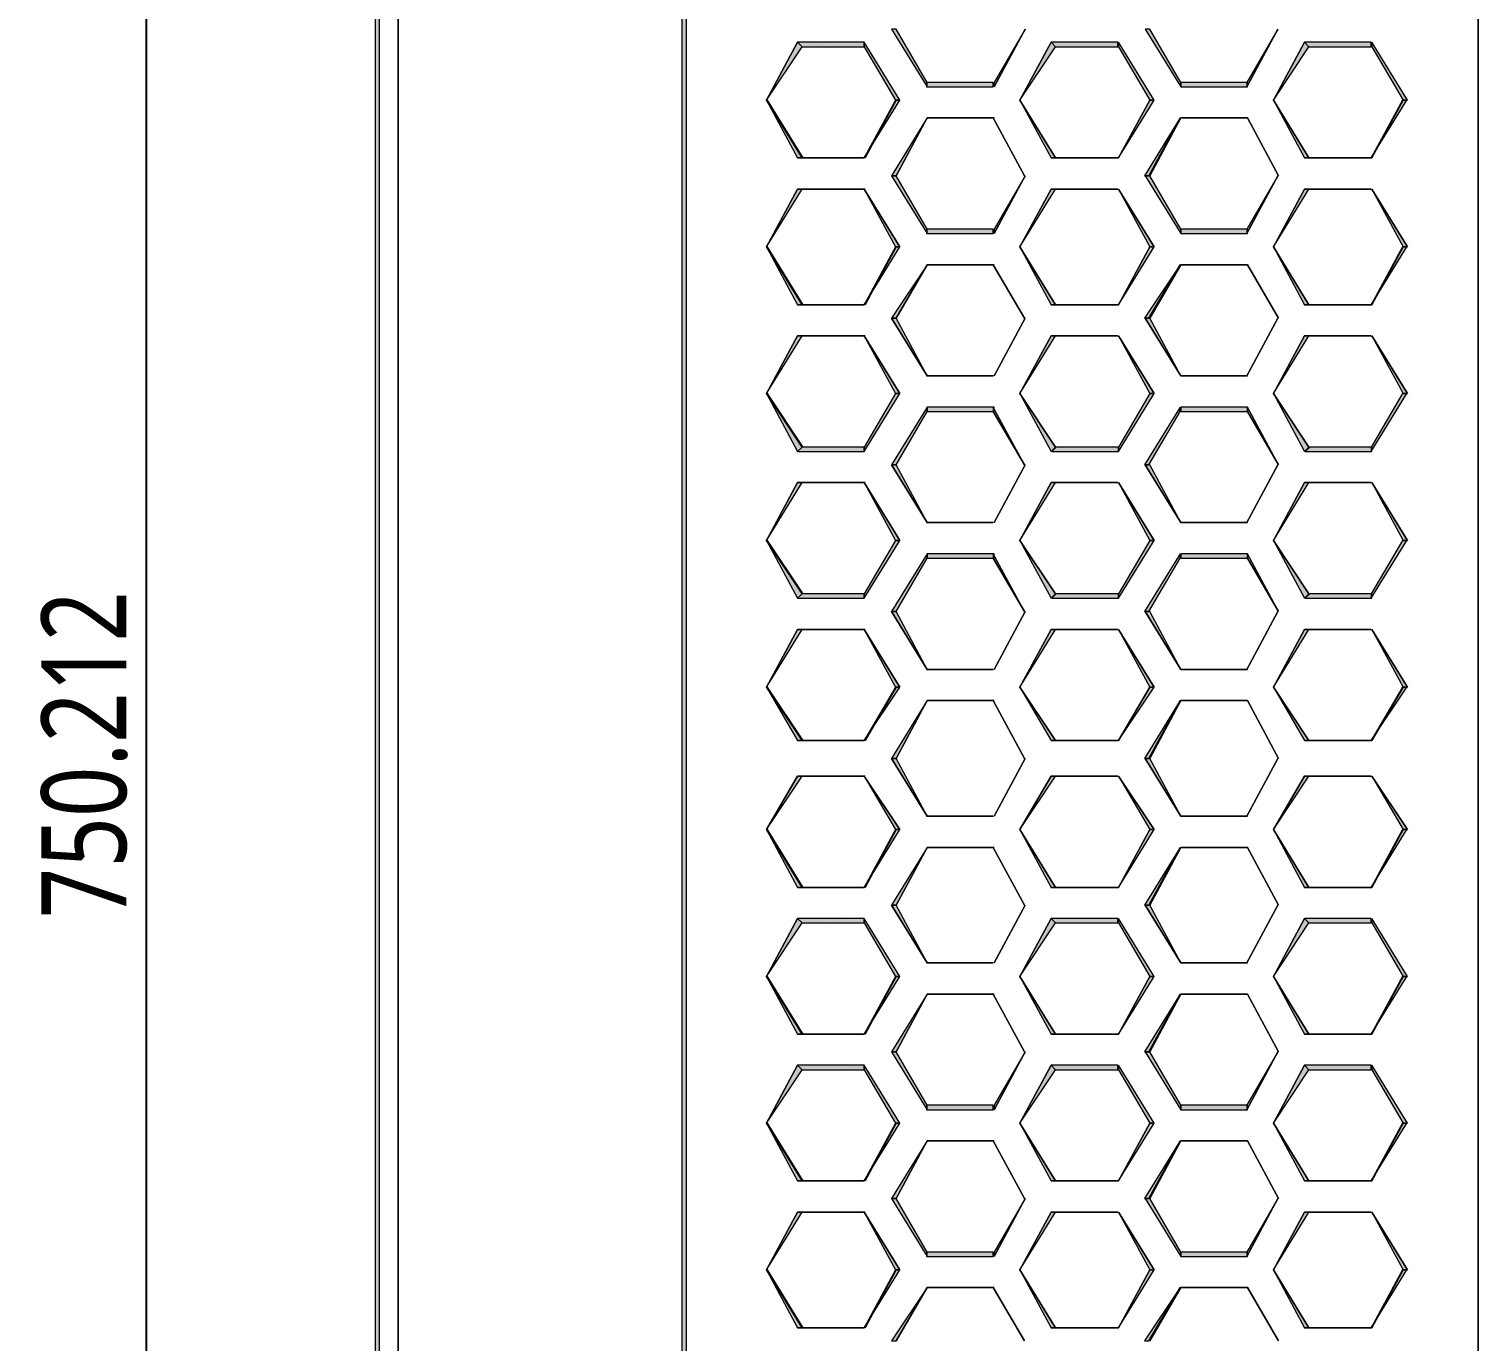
# Model space of a CAD drawing. Header units: millimetres. Extents: x -11 to 1219, y 0 to 1751.
# Drawn here: x 667.7 to 804.3, y 1175 to 1298.7 of the extents above; entities that cross this region are included whole.
import ezdxf

# ---------------------------------------------------------------- set-up
doc = ezdxf.new("R2010")
doc.units = ezdxf.units.MM
doc.header["$LTSCALE"] = 10
doc.layers.get('Defpoints').update_dxf_attribs({"linetype": 'CONTINUOUS'})
for name, color, linetype in [('1', 7, 'CONTINUOUS'), ('PDF2_Geometry', 7, 'CONTINUOUS'), ('PDF2_Solid Fills', 7, 'CONTINUOUS'), ('PSYMS', 7, 'CONTINUOUS')]:
    doc.layers.add(name, color=color, linetype=linetype)
doc.styles.get("Standard").update_dxf_attribs({"font": '', "width": 0.8})
doc.styles.get('Standard').set_extended_font_data('Meiryo UI')
doc.dimstyles.get("Standard").update_dxf_attribs({"dimtxt": 8, "dimasz": 2, "dimexe": 1.5, "dimexo": 1.5, "dimgap": 1.8, "dimtad": 1, "dimdec": 3, "dimdsep": 46, "dimtxsty": 'Standard', "dimcen": 0, "dimclrd": 4, "dimclre": 4, "dimclrt": 4, "dimadec": 0, "dimazin": 0, "dimtfac": 1, "dimtdec": 3, "dimtmove": 0, "dimatfit": 3, "dimfxl": 1, "dimtolj": 1, "dimtzin": 1, "dimarcsym": 0})

# ---------------------------------------------------------------- blocks, each defined once
blk = doc.blocks.new('Sinee')
at = {"layer": 'PDF2_Geometry', "lineweight": 5}
for points in [[(0, 0), (-0.42, 0), (-0.42, -696.11), (0, -696.11)], [(1.75, -22.23), (1.75, -673.88)], [(1.75, -22.23), (1.75, -673.88)], [(28.93, -23.9), (28.52, -23.9), (28.52, -672.21), (28.93, -672.21)], [(103.58, -672.21), (103.58, -23.91)], [(103.58, -672.21), (103.58, -23.91)], [(51.65, -303.61), (51.65, -303.19), (48.71, -298.16), (48.29, -298.16)], [(60.88, -298.16), (57.94, -303.61)], [(60.88, -298.16), (57.94, -303.19), (57.94, -303.61)], [(75.55, -303.61), (75.55, -303.19), (72.62, -298.16), (72.2, -298.16)], [(84.71, -298.16), (81.77, -303.61)], [(84.71, -298.16), (81.77, -303.19), (81.77, -303.61)], [(36.48, -304.87), (39.42, -299.41)], [(36.48, -304.87), (39.84, -299.83), (39.42, -299.41)], [(39.42, -299.41), (39.84, -299.83), (45.71, -299.83), (45.71, -299.41)], [(45.71, -299.41), (45.71, -299.83), (48.64, -304.87), (49.06, -304.87)], [(60.39, -304.87), (63.32, -299.41)], [(60.39, -304.87), (63.74, -299.83), (63.32, -299.41)], [(63.32, -299.41), (63.74, -299.83), (69.61, -299.83), (69.61, -299.41)], [(69.68, -299.41), (69.68, -299.83), (72.62, -304.87), (73.04, -304.87)], [(84.29, -304.87), (87.22, -299.41)], [(84.29, -304.87), (87.64, -299.83), (87.22, -299.41)], [(87.22, -299.41), (87.64, -299.83), (93.51, -299.83), (93.51, -299.41)], [(93.58, -299.41), (93.58, -299.83), (96.52, -304.87), (96.94, -304.87)], [(51.58, -303.61), (57.87, -303.61), (57.87, -303.19), (51.58, -303.19)], [(75.55, -303.61), (81.84, -303.61), (81.84, -303.19), (75.55, -303.19)], [(39.42, -310.32), (39.84, -310.32), (36.48, -304.87)], [(39.91, -310.32), (36.55, -304.87)], [(49.06, -304.87), (48.64, -304.87), (45.71, -310.32)], [(48.71, -304.87), (45.78, -310.32)], [(63.74, -310.32), (60.39, -304.87)], [(63.32, -310.32), (63.74, -310.32), (60.39, -304.87)], [(72.62, -304.87), (69.68, -310.32)], [(73.04, -304.87), (72.62, -304.87), (69.68, -310.32)], [(87.64, -310.32), (84.29, -304.87)], [(87.22, -310.32), (87.64, -310.32), (84.29, -304.87)], [(96.87, -304.87), (96.45, -304.87), (93.51, -310.32)], [(96.52, -304.87), (93.58, -310.32)], [(48.29, -311.99), (48.71, -311.99), (51.65, -306.54)], [(48.71, -311.99), (51.65, -306.54)], [(51.65, -306.54), (57.94, -306.54)], [(51.65, -306.54), (57.94, -306.54)], [(57.87, -306.54), (60.81, -311.99)], [(57.87, -306.54), (60.81, -311.99)], [(72.13, -311.99), (72.55, -311.99), (75.48, -306.54)], [(72.62, -311.99), (75.55, -306.54)], [(75.55, -306.54), (81.84, -306.54)], [(75.55, -306.54), (81.84, -306.54)], [(81.84, -306.54), (84.78, -311.99)], [(81.84, -306.54), (84.78, -311.99)], [(45.71, -310.32), (39.42, -310.32)], [(45.71, -310.32), (39.42, -310.32), (39.84, -310.32)], [(69.68, -310.32), (63.39, -310.32)], [(69.68, -310.32), (63.39, -310.32), (63.81, -310.32)], [(93.58, -310.32), (87.29, -310.32)], [(93.58, -310.32), (87.29, -310.32), (87.71, -310.32)], [(51.65, -317.45), (51.65, -317.03), (48.71, -311.99), (48.29, -311.99)], [(60.88, -311.99), (57.94, -317.45)], [(60.88, -311.99), (57.94, -317.03), (57.94, -317.45)], [(75.55, -317.45), (75.55, -317.03), (72.62, -311.99), (72.2, -311.99)], [(84.71, -311.99), (81.77, -317.45)], [(84.71, -311.99), (81.77, -317.03), (81.77, -317.45)], [(36.48, -318.7), (39.42, -313.25)], [(36.48, -318.7), (39.84, -313.25), (39.42, -313.25)], [(39.42, -313.25), (45.71, -313.25)], [(39.91, -313.25), (45.78, -313.25)], [(45.71, -313.25), (49.06, -318.7)], [(45.71, -313.25), (48.64, -318.7), (49.06, -318.7)], [(60.39, -318.7), (63.32, -313.25)], [(60.39, -318.7), (63.74, -313.25), (63.32, -313.25)], [(63.32, -313.25), (69.61, -313.25)], [(63.74, -313.25), (69.61, -313.25)], [(69.68, -313.25), (73.04, -318.7)], [(69.68, -313.25), (72.62, -318.7), (73.04, -318.7)], [(84.29, -318.7), (87.22, -313.25)], [(84.29, -318.7), (87.64, -313.25), (87.22, -313.25)], [(87.22, -313.25), (93.51, -313.25)], [(87.64, -313.25), (93.51, -313.25)], [(93.58, -313.25), (96.94, -318.7)], [(93.58, -313.25), (96.52, -318.7), (96.94, -318.7)], [(51.58, -317.45), (57.87, -317.45), (57.87, -317.03), (51.58, -317.03)], [(75.55, -317.45), (81.84, -317.45), (81.84, -317.03), (75.55, -317.03)], [(39.42, -324.16), (39.84, -324.16), (36.48, -318.7)], [(39.91, -324.16), (36.55, -318.7)], [(49.06, -318.7), (48.64, -318.7), (45.71, -324.16)], [(48.71, -318.7), (45.78, -324.16)], [(63.74, -324.16), (60.39, -318.7)], [(63.32, -324.16), (63.74, -324.16), (60.39, -318.7)], [(72.62, -318.7), (69.68, -324.16)], [(73.04, -318.7), (72.62, -318.7), (69.68, -324.16)], [(87.64, -324.16), (84.29, -318.7)], [(87.22, -324.16), (87.64, -324.16), (84.29, -318.7)], [(96.87, -318.7), (96.45, -318.7), (93.51, -324.16)], [(96.52, -318.7), (93.58, -324.16)], [(48.29, -325.41), (48.71, -325.41), (51.65, -320.38)], [(48.71, -325.41), (51.65, -320.38)], [(51.65, -320.38), (57.94, -320.38)], [(51.65, -320.38), (57.94, -320.38)], [(57.87, -320.38), (60.81, -325.41)], [(57.87, -320.38), (60.81, -325.41)], [(72.13, -325.41), (72.55, -325.41), (75.48, -320.38)], [(72.62, -325.41), (75.55, -320.38)], [(75.55, -320.38), (81.84, -320.38)], [(75.55, -320.38), (81.84, -320.38)], [(81.84, -320.38), (84.78, -325.41)], [(81.84, -320.38), (84.78, -325.41)], [(45.71, -324.16), (39.42, -324.16)], [(45.71, -324.16), (39.42, -324.16), (39.84, -324.16)], [(69.68, -324.16), (63.39, -324.16)], [(69.68, -324.16), (63.39, -324.16), (63.81, -324.16)], [(93.58, -324.16), (87.29, -324.16)], [(93.58, -324.16), (87.29, -324.16), (87.71, -324.16)], [(51.65, -330.86), (48.29, -325.41)], [(51.65, -330.86), (48.71, -325.41), (48.29, -325.41)], [(60.88, -325.41), (57.94, -330.86)], [(60.88, -325.41), (57.94, -330.86)], [(75.55, -330.86), (72.2, -325.41)], [(75.55, -330.86), (72.62, -325.41), (72.2, -325.41)], [(84.71, -325.41), (81.77, -330.86)], [(84.71, -325.41), (81.77, -330.86)], [(36.48, -332.54), (39.42, -327.09)], [(36.48, -332.54), (39.84, -327.09), (39.42, -327.09)], [(39.42, -327.09), (45.71, -327.09)], [(39.91, -327.09), (45.78, -327.09)], [(45.71, -327.09), (49.06, -332.54)], [(45.71, -327.09), (48.64, -332.54), (49.06, -332.54)], [(60.39, -332.54), (63.32, -327.09)], [(60.39, -332.54), (63.74, -327.09), (63.32, -327.09)], [(63.32, -327.09), (69.61, -327.09)], [(63.74, -327.09), (69.61, -327.09)], [(69.68, -327.09), (73.04, -332.54)], [(69.68, -327.09), (72.62, -332.54), (73.04, -332.54)], [(84.29, -332.54), (87.22, -327.09)], [(84.29, -332.54), (87.64, -327.09), (87.22, -327.09)], [(87.22, -327.09), (93.51, -327.09)], [(87.64, -327.09), (93.51, -327.09)], [(93.58, -327.09), (96.94, -332.54)], [(93.58, -327.09), (96.52, -332.54), (96.94, -332.54)], [(57.87, -330.86), (51.58, -330.86)], [(57.87, -330.86), (51.58, -330.86)], [(81.84, -330.86), (75.55, -330.86)], [(81.84, -330.86), (75.55, -330.86)], [(39.42, -337.99), (39.84, -337.57), (36.48, -332.54)], [(39.91, -337.57), (36.55, -332.54)], [(49.06, -332.54), (48.64, -332.54), (45.71, -337.57), (45.71, -337.99)], [(63.74, -337.57), (60.39, -332.54)], [(63.32, -337.99), (63.74, -337.57), (60.39, -332.54)], [(73.04, -332.54), (72.62, -332.54), (69.68, -337.57), (69.68, -337.99)], [(87.64, -337.57), (84.29, -332.54)], [(87.22, -337.99), (87.64, -337.57), (84.29, -332.54)], [(96.87, -332.54), (96.45, -332.54), (93.51, -337.57), (93.51, -337.99)], [(48.29, -339.25), (48.71, -339.25), (51.65, -334.22), (51.65, -333.8)], [(57.94, -333.8), (51.65, -333.8), (51.65, -334.22), (57.94, -334.22)], [(57.87, -333.8), (57.87, -334.22), (60.81, -339.25)], [(57.87, -334.22), (60.81, -339.25)], [(72.13, -339.25), (72.55, -339.25), (75.48, -334.22), (75.48, -333.8)], [(81.84, -333.8), (75.55, -333.8), (75.55, -334.22), (81.84, -334.22)], [(81.84, -333.8), (81.84, -334.22), (84.78, -339.25)], [(81.84, -334.22), (84.78, -339.25)], [(45.71, -337.99), (45.71, -337.57), (39.84, -337.57), (39.42, -337.99)], [(69.68, -337.99), (69.68, -337.57), (63.81, -337.57), (63.39, -337.99)], [(93.58, -337.99), (93.58, -337.57), (87.71, -337.57), (87.29, -337.99)], [(51.65, -344.7), (48.29, -339.25)], [(51.65, -344.7), (48.71, -339.25), (48.29, -339.25)], [(60.88, -339.25), (57.94, -344.7)], [(60.88, -339.25), (57.94, -344.7)], [(75.55, -344.7), (72.2, -339.25)], [(75.55, -344.7), (72.62, -339.25), (72.2, -339.25)], [(84.71, -339.25), (81.77, -344.7)], [(84.71, -339.25), (81.77, -344.7)], [(36.48, -346.38), (39.42, -340.93)], [(36.48, -346.38), (39.84, -340.93), (39.42, -340.93)], [(39.42, -340.93), (45.71, -340.93)], [(39.91, -340.93), (45.78, -340.93)], [(45.71, -340.93), (49.06, -346.38)], [(45.71, -340.93), (48.64, -346.38), (49.06, -346.38)], [(60.39, -346.38), (63.32, -340.93)], [(60.39, -346.38), (63.74, -340.93), (63.32, -340.93)], [(63.32, -340.93), (69.61, -340.93)], [(63.74, -340.93), (69.61, -340.93)], [(69.68, -340.93), (73.04, -346.38)], [(69.68, -340.93), (72.62, -346.38), (73.04, -346.38)], [(84.29, -346.38), (87.22, -340.93)], [(84.29, -346.38), (87.64, -340.93), (87.22, -340.93)], [(87.22, -340.93), (93.51, -340.93)], [(87.64, -340.93), (93.51, -340.93)], [(93.58, -340.93), (96.94, -346.38)], [(93.58, -340.93), (96.52, -346.38), (96.94, -346.38)], [(57.87, -344.7), (51.58, -344.7)], [(57.87, -344.7), (51.58, -344.7)], [(81.84, -344.7), (75.55, -344.7)], [(81.84, -344.7), (75.55, -344.7)], [(39.42, -351.83), (39.84, -351.41), (36.48, -346.38)], [(39.91, -351.41), (36.55, -346.38)], [(49.06, -346.38), (48.64, -346.38), (45.71, -351.41), (45.71, -351.83)], [(63.74, -351.41), (60.39, -346.38)], [(63.32, -351.83), (63.74, -351.41), (60.39, -346.38)], [(73.04, -346.38), (72.62, -346.38), (69.68, -351.41), (69.68, -351.83)], [(87.64, -351.41), (84.29, -346.38)], [(87.22, -351.83), (87.64, -351.41), (84.29, -346.38)], [(96.87, -346.38), (96.45, -346.38), (93.51, -351.41), (93.51, -351.83)], [(48.29, -353.09), (48.71, -353.09), (51.65, -348.06), (51.65, -347.64)], [(57.94, -347.64), (51.65, -347.64), (51.65, -348.06), (57.94, -348.06)], [(57.87, -347.64), (57.87, -348.06), (60.81, -353.09)], [(57.87, -348.06), (60.81, -353.09)], [(72.13, -353.09), (72.55, -353.09), (75.48, -348.06), (75.48, -347.64)], [(81.84, -347.64), (75.55, -347.64), (75.55, -348.06), (81.84, -348.06)], [(81.84, -347.64), (81.84, -348.06), (84.78, -353.09)], [(81.84, -348.06), (84.78, -353.09)], [(45.71, -351.83), (45.71, -351.41), (39.84, -351.41), (39.42, -351.83)], [(69.68, -351.83), (69.68, -351.41), (63.81, -351.41), (63.39, -351.83)], [(93.58, -351.83), (93.58, -351.41), (87.71, -351.41), (87.29, -351.83)], [(51.65, -358.54), (48.29, -353.09)], [(51.65, -358.54), (48.71, -353.09), (48.29, -353.09)], [(60.88, -353.09), (57.94, -358.54)], [(60.88, -353.09), (57.94, -358.54)], [(75.55, -358.54), (72.2, -353.09)], [(75.55, -358.54), (72.62, -353.09), (72.2, -353.09)], [(84.71, -353.09), (81.77, -358.54)], [(84.71, -353.09), (81.77, -358.54)], [(36.48, -360.22), (39.42, -354.77)], [(36.48, -360.22), (39.84, -354.77), (39.42, -354.77)], [(39.42, -354.77), (45.71, -354.77)], [(39.91, -354.77), (45.78, -354.77)], [(45.71, -354.77), (49.06, -360.22)], [(45.71, -354.77), (48.64, -360.22), (49.06, -360.22)], [(60.39, -360.22), (63.32, -354.77)], [(60.39, -360.22), (63.74, -354.77), (63.32, -354.77)], [(63.32, -354.77), (69.61, -354.77)], [(63.74, -354.77), (69.61, -354.77)], [(69.68, -354.77), (73.04, -360.22)], [(69.68, -354.77), (72.62, -360.22), (73.04, -360.22)], [(84.29, -360.22), (87.22, -354.77)], [(84.29, -360.22), (87.64, -354.77), (87.22, -354.77)], [(87.22, -354.77), (93.51, -354.77)], [(87.64, -354.77), (93.51, -354.77)], [(93.58, -354.77), (96.94, -360.22)], [(93.58, -354.77), (96.52, -360.22), (96.94, -360.22)], [(57.87, -358.54), (51.58, -358.54)], [(57.87, -358.54), (51.58, -358.54)], [(81.84, -358.54), (75.55, -358.54)], [(81.84, -358.54), (75.55, -358.54)], [(39.42, -365.25), (39.84, -365.25), (36.48, -360.22)], [(39.91, -365.25), (36.55, -360.22)], [(49.06, -360.22), (48.64, -360.22), (45.71, -365.25)], [(48.71, -360.22), (45.78, -365.25)], [(63.74, -365.25), (60.39, -360.22)], [(63.32, -365.25), (63.74, -365.25), (60.39, -360.22)], [(72.62, -360.22), (69.68, -365.25)], [(73.04, -360.22), (72.62, -360.22), (69.68, -365.25)], [(87.64, -365.25), (84.29, -360.22)], [(87.22, -365.25), (87.64, -365.25), (84.29, -360.22)], [(96.87, -360.22), (96.45, -360.22), (93.51, -365.25)], [(96.52, -360.22), (93.58, -365.25)], [(48.29, -366.93), (48.71, -366.93), (51.65, -361.48)], [(48.71, -366.93), (51.65, -361.48)], [(51.65, -361.48), (57.94, -361.48)], [(51.65, -361.48), (57.94, -361.48)], [(57.87, -361.48), (60.81, -366.93)], [(57.87, -361.48), (60.81, -366.93)], [(72.13, -366.93), (72.55, -366.93), (75.48, -361.48)], [(72.62, -366.93), (75.55, -361.48)], [(75.55, -361.48), (81.84, -361.48)], [(75.55, -361.48), (81.84, -361.48)], [(81.84, -361.48), (84.78, -366.93)], [(81.84, -361.48), (84.78, -366.93)], [(45.71, -365.25), (39.42, -365.25)], [(45.71, -365.25), (39.42, -365.25), (39.84, -365.25)], [(69.68, -365.25), (63.39, -365.25)], [(69.68, -365.25), (63.39, -365.25), (63.81, -365.25)], [(93.58, -365.25), (87.29, -365.25)], [(93.58, -365.25), (87.29, -365.25), (87.71, -365.25)], [(51.65, -372.38), (48.29, -366.93)], [(51.65, -372.38), (48.71, -366.93), (48.29, -366.93)], [(60.88, -366.93), (57.94, -372.38)], [(60.88, -366.93), (57.94, -372.38)], [(75.55, -372.38), (72.2, -366.93)], [(75.55, -372.38), (72.62, -366.93), (72.2, -366.93)], [(84.71, -366.93), (81.77, -372.38)], [(84.71, -366.93), (81.77, -372.38)], [(36.48, -373.64), (39.42, -368.61)], [(36.48, -373.64), (39.84, -368.61), (39.42, -368.61)], [(39.42, -368.61), (45.71, -368.61)], [(39.91, -368.61), (45.78, -368.61)], [(45.71, -368.61), (49.06, -373.64)], [(45.71, -368.61), (48.64, -373.64), (49.06, -373.64)], [(60.39, -373.64), (63.32, -368.61)], [(60.39, -373.64), (63.74, -368.61), (63.32, -368.61)], [(63.32, -368.61), (69.61, -368.61)], [(63.74, -368.61), (69.61, -368.61)], [(69.68, -368.61), (73.04, -373.64)], [(69.68, -368.61), (72.62, -373.64), (73.04, -373.64)], [(84.29, -373.64), (87.22, -368.61)], [(84.29, -373.64), (87.64, -368.61), (87.22, -368.61)], [(87.22, -368.61), (93.51, -368.61)], [(87.64, -368.61), (93.51, -368.61)], [(93.58, -368.61), (96.94, -373.64)], [(93.58, -368.61), (96.52, -373.64), (96.94, -373.64)], [(57.87, -372.38), (51.58, -372.38)], [(57.87, -372.38), (51.58, -372.38)], [(81.84, -372.38), (75.55, -372.38)], [(81.84, -372.38), (75.55, -372.38)], [(39.42, -379.09), (39.84, -379.09), (36.48, -373.64)], [(39.91, -379.09), (36.55, -373.64)], [(49.06, -373.64), (48.64, -373.64), (45.71, -379.09)], [(48.71, -373.64), (45.78, -379.09)], [(63.74, -379.09), (60.39, -373.64)], [(63.32, -379.09), (63.74, -379.09), (60.39, -373.64)], [(72.62, -373.64), (69.68, -379.09)], [(73.04, -373.64), (72.62, -373.64), (69.68, -379.09)], [(87.64, -379.09), (84.29, -373.64)], [(87.22, -379.09), (87.64, -379.09), (84.29, -373.64)], [(96.87, -373.64), (96.45, -373.64), (93.51, -379.09)], [(96.52, -373.64), (93.58, -379.09)], [(48.29, -380.77), (48.71, -380.77), (51.65, -375.32)], [(48.71, -380.77), (51.65, -375.32)], [(51.65, -375.32), (57.94, -375.32)], [(51.65, -375.32), (57.94, -375.32)], [(57.87, -375.32), (60.81, -380.77)], [(57.87, -375.32), (60.81, -380.77)], [(72.13, -380.77), (72.55, -380.77), (75.48, -375.32)], [(72.62, -380.77), (75.55, -375.32)], [(75.55, -375.32), (81.84, -375.32)], [(75.55, -375.32), (81.84, -375.32)], [(81.84, -375.32), (84.78, -380.77)], [(81.84, -375.32), (84.78, -380.77)], [(45.71, -379.09), (39.42, -379.09)], [(45.71, -379.09), (39.42, -379.09), (39.84, -379.09)], [(69.68, -379.09), (63.39, -379.09)], [(69.68, -379.09), (63.39, -379.09), (63.81, -379.09)], [(93.58, -379.09), (87.29, -379.09)], [(93.58, -379.09), (87.29, -379.09), (87.71, -379.09)], [(51.65, -386.22), (48.29, -380.77)], [(51.65, -386.22), (48.71, -380.77), (48.29, -380.77)], [(60.88, -380.77), (57.94, -386.22)], [(60.88, -380.77), (57.94, -386.22)], [(75.55, -386.22), (72.2, -380.77)], [(75.55, -386.22), (72.62, -380.77), (72.2, -380.77)], [(84.71, -380.77), (81.77, -386.22)], [(84.71, -380.77), (81.77, -386.22)], [(36.48, -387.48), (39.42, -382.03)], [(36.48, -387.48), (39.84, -382.44), (39.42, -382.03)], [(39.42, -382.03), (39.84, -382.44), (45.71, -382.44), (45.71, -382.03)], [(45.71, -382.03), (45.71, -382.44), (48.64, -387.48), (49.06, -387.48)], [(60.39, -387.48), (63.32, -382.03)], [(60.39, -387.48), (63.74, -382.44), (63.32, -382.03)], [(63.32, -382.03), (63.74, -382.44), (69.61, -382.44), (69.61, -382.03)], [(69.68, -382.03), (69.68, -382.44), (72.62, -387.48), (73.04, -387.48)], [(84.29, -387.48), (87.22, -382.03)], [(84.29, -387.48), (87.64, -382.44), (87.22, -382.03)], [(87.22, -382.03), (87.64, -382.44), (93.51, -382.44), (93.51, -382.03)], [(93.58, -382.03), (93.58, -382.44), (96.52, -387.48), (96.94, -387.48)], [(57.87, -386.22), (51.58, -386.22)], [(57.87, -386.22), (51.58, -386.22)], [(81.84, -386.22), (75.55, -386.22)], [(81.84, -386.22), (75.55, -386.22)], [(39.42, -392.93), (39.84, -392.93), (36.48, -387.48)], [(39.91, -392.93), (36.55, -387.48)], [(49.06, -387.48), (48.64, -387.48), (45.71, -392.93)], [(48.71, -387.48), (45.78, -392.93)], [(63.74, -392.93), (60.39, -387.48)], [(63.32, -392.93), (63.74, -392.93), (60.39, -387.48)], [(72.62, -387.48), (69.68, -392.93)], [(73.04, -387.48), (72.62, -387.48), (69.68, -392.93)], [(87.64, -392.93), (84.29, -387.48)], [(87.22, -392.93), (87.64, -392.93), (84.29, -387.48)], [(96.87, -387.48), (96.45, -387.48), (93.51, -392.93)], [(96.52, -387.48), (93.58, -392.93)], [(48.29, -394.61), (48.71, -394.61), (51.65, -389.15)], [(48.71, -394.61), (51.65, -389.15)], [(51.65, -389.15), (57.94, -389.15)], [(51.65, -389.15), (57.94, -389.15)], [(57.87, -389.15), (60.81, -394.61)], [(57.87, -389.15), (60.81, -394.61)], [(72.13, -394.61), (72.55, -394.61), (75.48, -389.15)], [(72.62, -394.61), (75.55, -389.15)], [(75.55, -389.15), (81.84, -389.15)], [(75.55, -389.15), (81.84, -389.15)], [(81.84, -389.15), (84.78, -394.61)], [(81.84, -389.15), (84.78, -394.61)], [(45.71, -392.93), (39.42, -392.93)], [(45.71, -392.93), (39.42, -392.93), (39.84, -392.93)], [(69.68, -392.93), (63.39, -392.93)], [(69.68, -392.93), (63.39, -392.93), (63.81, -392.93)], [(93.58, -392.93), (87.29, -392.93)], [(93.58, -392.93), (87.29, -392.93), (87.71, -392.93)], [(51.65, -400.06), (51.65, -399.64), (48.71, -394.61), (48.29, -394.61)], [(60.88, -394.61), (57.94, -400.06)], [(60.88, -394.61), (57.94, -399.64), (57.94, -400.06)], [(75.55, -400.06), (75.55, -399.64), (72.62, -394.61), (72.2, -394.61)], [(84.71, -394.61), (81.77, -400.06)], [(84.71, -394.61), (81.77, -399.64), (81.77, -400.06)], [(36.48, -401.32), (39.42, -395.86)], [(36.48, -401.32), (39.84, -396.28), (39.42, -395.86)], [(39.42, -395.86), (39.84, -396.28), (45.71, -396.28), (45.71, -395.86)], [(45.71, -395.86), (45.71, -396.28), (48.64, -401.32), (49.06, -401.32)], [(60.39, -401.32), (63.32, -395.86)], [(60.39, -401.32), (63.74, -396.28), (63.32, -395.86)], [(63.32, -395.86), (63.74, -396.28), (69.61, -396.28), (69.61, -395.86)], [(69.68, -395.86), (69.68, -396.28), (72.62, -401.32), (73.04, -401.32)], [(84.29, -401.32), (87.22, -395.86)], [(84.29, -401.32), (87.64, -396.28), (87.22, -395.86)], [(87.22, -395.86), (87.64, -396.28), (93.51, -396.28), (93.51, -395.86)], [(93.58, -395.86), (93.58, -396.28), (96.52, -401.32), (96.94, -401.32)], [(51.58, -400.06), (57.87, -400.06), (57.87, -399.64), (51.58, -399.64)], [(75.55, -400.06), (81.84, -400.06), (81.84, -399.64), (75.55, -399.64)], [(39.42, -406.77), (39.84, -406.77), (36.48, -401.32)], [(39.91, -406.77), (36.55, -401.32)], [(49.06, -401.32), (48.64, -401.32), (45.71, -406.77)], [(48.71, -401.32), (45.78, -406.77)], [(63.74, -406.77), (60.39, -401.32)], [(63.32, -406.77), (63.74, -406.77), (60.39, -401.32)], [(72.62, -401.32), (69.68, -406.77)], [(73.04, -401.32), (72.62, -401.32), (69.68, -406.77)], [(87.64, -406.77), (84.29, -401.32)], [(87.22, -406.77), (87.64, -406.77), (84.29, -401.32)], [(96.87, -401.32), (96.45, -401.32), (93.51, -406.77)], [(96.52, -401.32), (93.58, -406.77)], [(48.29, -408.44), (48.71, -408.44), (51.65, -402.99)], [(48.71, -408.44), (51.65, -402.99)], [(51.65, -402.99), (57.94, -402.99)], [(51.65, -402.99), (57.94, -402.99)], [(57.87, -402.99), (60.81, -408.44)], [(57.87, -402.99), (60.81, -408.44)], [(72.13, -408.44), (72.55, -408.44), (75.48, -402.99)], [(72.62, -408.44), (75.55, -402.99)], [(75.55, -402.99), (81.84, -402.99)], [(75.55, -402.99), (81.84, -402.99)], [(81.84, -402.99), (84.78, -408.44)], [(81.84, -402.99), (84.78, -408.44)], [(45.71, -406.77), (39.42, -406.77)], [(45.71, -406.77), (39.42, -406.77), (39.84, -406.77)], [(69.68, -406.77), (63.39, -406.77)], [(69.68, -406.77), (63.39, -406.77), (63.81, -406.77)], [(93.58, -406.77), (87.29, -406.77)], [(93.58, -406.77), (87.29, -406.77), (87.71, -406.77)], [(51.65, -413.9), (51.65, -413.48), (48.71, -408.44), (48.29, -408.44)], [(60.88, -408.44), (57.94, -413.9)], [(60.88, -408.44), (57.94, -413.48), (57.94, -413.9)], [(75.55, -413.9), (75.55, -413.48), (72.62, -408.44), (72.2, -408.44)], [(84.71, -408.44), (81.77, -413.9)], [(84.71, -408.44), (81.77, -413.48), (81.77, -413.9)], [(36.48, -415.15), (39.42, -409.7)], [(36.48, -415.15), (39.84, -409.7), (39.42, -409.7)], [(39.42, -409.7), (45.71, -409.7)], [(39.91, -409.7), (45.78, -409.7)], [(45.71, -409.7), (49.06, -415.15)], [(45.71, -409.7), (48.64, -415.15), (49.06, -415.15)], [(60.39, -415.15), (63.32, -409.7)], [(60.39, -415.15), (63.74, -409.7), (63.32, -409.7)], [(63.32, -409.7), (69.61, -409.7)], [(63.74, -409.7), (69.61, -409.7)], [(69.68, -409.7), (73.04, -415.15)], [(69.68, -409.7), (72.62, -415.15), (73.04, -415.15)], [(84.29, -415.15), (87.22, -409.7)], [(84.29, -415.15), (87.64, -409.7), (87.22, -409.7)], [(87.22, -409.7), (93.51, -409.7)], [(87.64, -409.7), (93.51, -409.7)], [(93.58, -409.7), (96.94, -415.15)], [(93.58, -409.7), (96.52, -415.15), (96.94, -415.15)], [(51.58, -413.9), (57.87, -413.9), (57.87, -413.48), (51.58, -413.48)], [(75.55, -413.9), (81.84, -413.9), (81.84, -413.48), (75.55, -413.48)], [(39.42, -420.61), (39.84, -420.61), (36.48, -415.15)], [(39.91, -420.61), (36.55, -415.15)], [(49.06, -415.15), (48.64, -415.15), (45.71, -420.61)], [(48.71, -415.15), (45.78, -420.61)], [(63.74, -420.61), (60.39, -415.15)], [(63.32, -420.61), (63.74, -420.61), (60.39, -415.15)], [(72.62, -415.15), (69.68, -420.61)], [(73.04, -415.15), (72.62, -415.15), (69.68, -420.61)], [(87.64, -420.61), (84.29, -415.15)], [(87.22, -420.61), (87.64, -420.61), (84.29, -415.15)], [(96.87, -415.15), (96.45, -415.15), (93.51, -420.61)], [(96.52, -415.15), (93.58, -420.61)], [(48.29, -421.86), (48.71, -421.86), (51.65, -416.83)], [(48.71, -421.86), (51.65, -416.83)], [(51.65, -416.83), (57.94, -416.83)], [(51.65, -416.83), (57.94, -416.83)], [(57.87, -416.83), (60.81, -421.86)], [(57.87, -416.83), (60.81, -421.86)], [(72.13, -421.86), (72.55, -421.86), (75.48, -416.83)], [(72.62, -421.86), (75.55, -416.83)], [(75.55, -416.83), (81.84, -416.83)], [(75.55, -416.83), (81.84, -416.83)], [(81.84, -416.83), (84.78, -421.86)], [(81.84, -416.83), (84.78, -421.86)], [(45.71, -420.61), (39.42, -420.61)], [(45.71, -420.61), (39.42, -420.61), (39.84, -420.61)], [(69.68, -420.61), (63.39, -420.61)], [(69.68, -420.61), (63.39, -420.61), (63.81, -420.61)], [(93.58, -420.61), (87.29, -420.61)], [(93.58, -420.61), (87.29, -420.61), (87.71, -420.61)]]:
    blk.add_lwpolyline(points, close=True, dxfattribs=at)
for points in [[(1.75, -22.23), (1.75, -673.88), (1.75, -22.23)], [(103.58, -672.21), (103.58, -23.91), (103.58, -672.21)], [(51.65, -306.54), (57.94, -306.54), (51.65, -306.54)], [(57.87, -306.54), (60.81, -311.99), (57.87, -306.54)], [(75.55, -306.54), (81.84, -306.54), (75.55, -306.54)], [(81.84, -306.54), (84.78, -311.99), (81.84, -306.54)], [(45.71, -310.32), (39.42, -310.32), (45.71, -310.32)], [(69.68, -310.32), (63.39, -310.32), (69.68, -310.32)], [(93.58, -310.32), (87.29, -310.32), (93.58, -310.32)], [(39.42, -313.25), (45.71, -313.25), (39.42, -313.25)], [(63.32, -313.25), (69.61, -313.25), (63.32, -313.25)], [(87.22, -313.25), (93.51, -313.25), (87.22, -313.25)], [(51.65, -320.38), (57.94, -320.38), (51.65, -320.38)], [(57.87, -320.38), (60.81, -325.41), (57.87, -320.38)], [(75.55, -320.38), (81.84, -320.38), (75.55, -320.38)], [(81.84, -320.38), (84.78, -325.41), (81.84, -320.38)], [(45.71, -324.16), (39.42, -324.16), (45.71, -324.16)], [(69.68, -324.16), (63.39, -324.16), (69.68, -324.16)], [(93.58, -324.16), (87.29, -324.16), (93.58, -324.16)], [(60.88, -325.41), (57.94, -330.86), (60.88, -325.41)], [(84.71, -325.41), (81.77, -330.86), (84.71, -325.41)], [(39.42, -327.09), (45.71, -327.09), (39.42, -327.09)], [(63.32, -327.09), (69.61, -327.09), (63.32, -327.09)], [(87.22, -327.09), (93.51, -327.09), (87.22, -327.09)], [(57.87, -330.86), (51.58, -330.86), (57.87, -330.86)], [(81.84, -330.86), (75.55, -330.86), (81.84, -330.86)], [(60.88, -339.25), (57.94, -344.7), (60.88, -339.25)], [(84.71, -339.25), (81.77, -344.7), (84.71, -339.25)], [(39.42, -340.93), (45.71, -340.93), (39.42, -340.93)], [(63.32, -340.93), (69.61, -340.93), (63.32, -340.93)], [(87.22, -340.93), (93.51, -340.93), (87.22, -340.93)], [(57.87, -344.7), (51.58, -344.7), (57.87, -344.7)], [(81.84, -344.7), (75.55, -344.7), (81.84, -344.7)], [(60.88, -353.09), (57.94, -358.54), (60.88, -353.09)], [(84.71, -353.09), (81.77, -358.54), (84.71, -353.09)], [(39.42, -354.77), (45.71, -354.77), (39.42, -354.77)], [(63.32, -354.77), (69.61, -354.77), (63.32, -354.77)], [(87.22, -354.77), (93.51, -354.77), (87.22, -354.77)], [(57.87, -358.54), (51.58, -358.54), (57.87, -358.54)], [(81.84, -358.54), (75.55, -358.54), (81.84, -358.54)], [(51.65, -361.48), (57.94, -361.48), (51.65, -361.48)], [(57.87, -361.48), (60.81, -366.93), (57.87, -361.48)], [(75.55, -361.48), (81.84, -361.48), (75.55, -361.48)], [(81.84, -361.48), (84.78, -366.93), (81.84, -361.48)], [(45.71, -365.25), (39.42, -365.25), (45.71, -365.25)], [(69.68, -365.25), (63.39, -365.25), (69.68, -365.25)], [(93.58, -365.25), (87.29, -365.25), (93.58, -365.25)], [(60.88, -366.93), (57.94, -372.38), (60.88, -366.93)], [(84.71, -366.93), (81.77, -372.38), (84.71, -366.93)], [(39.42, -368.61), (45.71, -368.61), (39.42, -368.61)], [(63.32, -368.61), (69.61, -368.61), (63.32, -368.61)], [(87.22, -368.61), (93.51, -368.61), (87.22, -368.61)], [(57.87, -372.38), (51.58, -372.38), (57.87, -372.38)], [(81.84, -372.38), (75.55, -372.38), (81.84, -372.38)], [(51.65, -375.32), (57.94, -375.32), (51.65, -375.32)], [(57.87, -375.32), (60.81, -380.77), (57.87, -375.32)], [(75.55, -375.32), (81.84, -375.32), (75.55, -375.32)], [(81.84, -375.32), (84.78, -380.77), (81.84, -375.32)], [(45.71, -379.09), (39.42, -379.09), (45.71, -379.09)], [(69.68, -379.09), (63.39, -379.09), (69.68, -379.09)], [(93.58, -379.09), (87.29, -379.09), (93.58, -379.09)], [(60.88, -380.77), (57.94, -386.22), (60.88, -380.77)], [(84.71, -380.77), (81.77, -386.22), (84.71, -380.77)], [(57.87, -386.22), (51.58, -386.22), (57.87, -386.22)], [(81.84, -386.22), (75.55, -386.22), (81.84, -386.22)], [(51.65, -389.15), (57.94, -389.15), (51.65, -389.15)], [(57.87, -389.15), (60.81, -394.61), (57.87, -389.15)], [(75.55, -389.15), (81.84, -389.15), (75.55, -389.15)], [(81.84, -389.15), (84.78, -394.61), (81.84, -389.15)], [(45.71, -392.93), (39.42, -392.93), (45.71, -392.93)], [(69.68, -392.93), (63.39, -392.93), (69.68, -392.93)], [(93.58, -392.93), (87.29, -392.93), (93.58, -392.93)], [(51.65, -402.99), (57.94, -402.99), (51.65, -402.99)], [(57.87, -402.99), (60.81, -408.44), (57.87, -402.99)], [(75.55, -402.99), (81.84, -402.99), (75.55, -402.99)], [(81.84, -402.99), (84.78, -408.44), (81.84, -402.99)], [(45.71, -406.77), (39.42, -406.77), (45.71, -406.77)], [(69.68, -406.77), (63.39, -406.77), (69.68, -406.77)], [(93.58, -406.77), (87.29, -406.77), (93.58, -406.77)], [(39.42, -409.7), (45.71, -409.7), (39.42, -409.7)], [(63.32, -409.7), (69.61, -409.7), (63.32, -409.7)], [(87.22, -409.7), (93.51, -409.7), (87.22, -409.7)], [(51.65, -416.83), (57.94, -416.83), (51.65, -416.83)], [(57.87, -416.83), (60.81, -421.86), (57.87, -416.83)], [(75.55, -416.83), (81.84, -416.83), (75.55, -416.83)], [(81.84, -416.83), (84.78, -421.86), (81.84, -416.83)], [(45.71, -420.61), (39.42, -420.61), (45.71, -420.61)], [(69.68, -420.61), (63.39, -420.61), (69.68, -420.61)], [(93.58, -420.61), (87.29, -420.61), (93.58, -420.61)]]:
    blk.add_lwpolyline(points, dxfattribs=at)
at = {"layer": 'PDF2_Solid Fills', "lineweight": 5, "transparency": 33554559}
for points in [[(0, 0), (-0.42, 0), (0, -696.11)], [(-0.35, 0), (0.07, -696.11), (-0.35, -696.11)], [(28.93, -23.9), (28.52, -23.9), (28.93, -672.21)], [(28.59, -23.9), (29, -672.21), (28.59, -672.21)], [(51.65, -303.61), (51.65, -303.19), (48.29, -298.16)], [(51.65, -303.19), (48.29, -298.16), (48.71, -298.16)], [(60.88, -298.16), (57.94, -303.61), (57.94, -303.19)], [(75.55, -303.61), (75.55, -303.19), (72.2, -298.16)], [(75.55, -303.19), (72.2, -298.16), (72.62, -298.16)], [(84.71, -298.16), (81.77, -303.61), (81.77, -303.19)], [(36.48, -304.87), (39.42, -299.41), (39.84, -299.83)], [(39.42, -299.41), (39.84, -299.83), (45.71, -299.41)], [(39.91, -299.83), (45.78, -299.41), (45.78, -299.83)], [(45.71, -299.41), (45.71, -299.83), (49.06, -304.87)], [(45.71, -299.83), (49.06, -304.87), (48.64, -304.87)], [(60.39, -304.87), (63.32, -299.41), (63.74, -299.83)], [(63.32, -299.41), (63.74, -299.83), (69.61, -299.41)], [(63.74, -299.83), (69.61, -299.41), (69.61, -299.83)], [(69.68, -299.41), (69.68, -299.83), (73.04, -304.87)], [(69.68, -299.83), (73.04, -304.87), (72.62, -304.87)], [(84.29, -304.87), (87.22, -299.41), (87.64, -299.83)], [(87.22, -299.41), (87.64, -299.83), (93.51, -299.41)], [(87.64, -299.83), (93.51, -299.41), (93.51, -299.83)], [(93.58, -299.41), (93.58, -299.83), (96.94, -304.87)], [(93.58, -299.83), (96.94, -304.87), (96.52, -304.87)], [(57.87, -303.61), (57.87, -303.19), (51.58, -303.61)], [(57.87, -303.19), (51.58, -303.61), (51.58, -303.19)], [(81.84, -303.61), (81.84, -303.19), (75.55, -303.61)], [(81.84, -303.19), (75.55, -303.61), (75.55, -303.19)], [(39.42, -310.32), (39.84, -310.32), (36.48, -304.87)], [(49.06, -304.87), (48.64, -304.87), (45.71, -310.32)], [(63.32, -310.32), (63.74, -310.32), (60.39, -304.87)], [(73.04, -304.87), (72.62, -304.87), (69.68, -310.32)], [(87.22, -310.32), (87.64, -310.32), (84.29, -304.87)], [(96.87, -304.87), (96.45, -304.87), (93.51, -310.32)], [(48.29, -311.99), (48.71, -311.99), (51.65, -306.54)], [(72.13, -311.99), (72.55, -311.99), (75.48, -306.54)], [(51.65, -317.45), (51.65, -317.03), (48.29, -311.99)], [(51.65, -317.03), (48.29, -311.99), (48.71, -311.99)], [(60.88, -311.99), (57.94, -317.45), (57.94, -317.03)], [(75.55, -317.45), (75.55, -317.03), (72.2, -311.99)], [(75.55, -317.03), (72.2, -311.99), (72.62, -311.99)], [(84.71, -311.99), (81.77, -317.45), (81.77, -317.03)], [(36.48, -318.7), (39.42, -313.25), (39.84, -313.25)], [(45.71, -313.25), (49.06, -318.7), (48.64, -318.7)], [(60.39, -318.7), (63.32, -313.25), (63.74, -313.25)], [(69.68, -313.25), (73.04, -318.7), (72.62, -318.7)], [(84.29, -318.7), (87.22, -313.25), (87.64, -313.25)], [(93.58, -313.25), (96.94, -318.7), (96.52, -318.7)], [(57.87, -317.45), (57.87, -317.03), (51.58, -317.45)], [(57.87, -317.03), (51.58, -317.45), (51.58, -317.03)], [(81.84, -317.45), (81.84, -317.03), (75.55, -317.45)], [(81.84, -317.03), (75.55, -317.45), (75.55, -317.03)], [(39.42, -324.16), (39.84, -324.16), (36.48, -318.7)], [(49.06, -318.7), (48.64, -318.7), (45.71, -324.16)], [(63.32, -324.16), (63.74, -324.16), (60.39, -318.7)], [(73.04, -318.7), (72.62, -318.7), (69.68, -324.16)], [(87.22, -324.16), (87.64, -324.16), (84.29, -318.7)], [(96.87, -318.7), (96.45, -318.7), (93.51, -324.16)], [(48.29, -325.41), (48.71, -325.41), (51.65, -320.38)], [(72.13, -325.41), (72.55, -325.41), (75.48, -320.38)], [(51.65, -330.86), (48.29, -325.41), (48.71, -325.41)], [(75.55, -330.86), (72.2, -325.41), (72.62, -325.41)], [(36.48, -332.54), (39.42, -327.09), (39.84, -327.09)], [(45.71, -327.09), (49.06, -332.54), (48.64, -332.54)], [(60.39, -332.54), (63.32, -327.09), (63.74, -327.09)], [(69.68, -327.09), (73.04, -332.54), (72.62, -332.54)], [(84.29, -332.54), (87.22, -327.09), (87.64, -327.09)], [(93.58, -327.09), (96.94, -332.54), (96.52, -332.54)], [(39.42, -337.99), (39.84, -337.57), (36.48, -332.54)], [(49.06, -332.54), (48.64, -332.54), (45.71, -337.99)], [(48.71, -332.54), (45.78, -337.99), (45.78, -337.57)], [(63.32, -337.99), (63.74, -337.57), (60.39, -332.54)], [(73.04, -332.54), (72.62, -332.54), (69.68, -337.99)], [(72.62, -332.54), (69.68, -337.99), (69.68, -337.57)], [(87.22, -337.99), (87.64, -337.57), (84.29, -332.54)], [(96.87, -332.54), (96.45, -332.54), (93.51, -337.99)], [(96.52, -332.54), (93.58, -337.99), (93.58, -337.57)], [(48.29, -339.25), (48.71, -339.25), (51.65, -333.8)], [(48.71, -339.25), (51.65, -333.8), (51.65, -334.22)], [(51.65, -333.8), (51.65, -334.22), (57.94, -333.8)], [(51.65, -334.22), (57.94, -333.8), (57.94, -334.22)], [(57.87, -333.8), (57.87, -334.22), (60.81, -339.25)], [(72.13, -339.25), (72.55, -339.25), (75.48, -333.8)], [(72.62, -339.25), (75.55, -333.8), (75.55, -334.22)], [(75.55, -333.8), (75.55, -334.22), (81.84, -333.8)], [(75.55, -334.22), (81.84, -333.8), (81.84, -334.22)], [(81.84, -333.8), (81.84, -334.22), (84.78, -339.25)], [(45.71, -337.99), (45.71, -337.57), (39.42, -337.99)], [(45.71, -337.57), (39.42, -337.99), (39.84, -337.57)], [(69.68, -337.99), (69.68, -337.57), (63.39, -337.99)], [(69.68, -337.57), (63.39, -337.99), (63.81, -337.57)], [(93.58, -337.99), (93.58, -337.57), (87.29, -337.99)], [(93.58, -337.57), (87.29, -337.99), (87.71, -337.57)], [(51.65, -344.7), (48.29, -339.25), (48.71, -339.25)], [(75.55, -344.7), (72.2, -339.25), (72.62, -339.25)], [(36.48, -346.38), (39.42, -340.93), (39.84, -340.93)], [(45.71, -340.93), (49.06, -346.38), (48.64, -346.38)], [(60.39, -346.38), (63.32, -340.93), (63.74, -340.93)], [(69.68, -340.93), (73.04, -346.38), (72.62, -346.38)], [(84.29, -346.38), (87.22, -340.93), (87.64, -340.93)], [(93.58, -340.93), (96.94, -346.38), (96.52, -346.38)], [(39.42, -351.83), (39.84, -351.41), (36.48, -346.38)], [(49.06, -346.38), (48.64, -346.38), (45.71, -351.83)], [(48.71, -346.38), (45.78, -351.83), (45.78, -351.41)], [(63.32, -351.83), (63.74, -351.41), (60.39, -346.38)], [(73.04, -346.38), (72.62, -346.38), (69.68, -351.83)], [(72.62, -346.38), (69.68, -351.83), (69.68, -351.41)], [(87.22, -351.83), (87.64, -351.41), (84.29, -346.38)], [(96.87, -346.38), (96.45, -346.38), (93.51, -351.83)], [(96.52, -346.38), (93.58, -351.83), (93.58, -351.41)], [(48.29, -353.09), (48.71, -353.09), (51.65, -347.64)], [(48.71, -353.09), (51.65, -347.64), (51.65, -348.06)], [(51.65, -347.64), (51.65, -348.06), (57.94, -347.64)], [(51.65, -348.06), (57.94, -347.64), (57.94, -348.06)], [(57.87, -347.64), (57.87, -348.06), (60.81, -353.09)], [(72.13, -353.09), (72.55, -353.09), (75.48, -347.64)], [(72.62, -353.09), (75.55, -347.64), (75.55, -348.06)], [(75.55, -347.64), (75.55, -348.06), (81.84, -347.64)], [(75.55, -348.06), (81.84, -347.64), (81.84, -348.06)], [(81.84, -347.64), (81.84, -348.06), (84.78, -353.09)], [(45.71, -351.83), (45.71, -351.41), (39.42, -351.83)], [(45.71, -351.41), (39.42, -351.83), (39.84, -351.41)], [(69.68, -351.83), (69.68, -351.41), (63.39, -351.83)], [(69.68, -351.41), (63.39, -351.83), (63.81, -351.41)], [(93.58, -351.83), (93.58, -351.41), (87.29, -351.83)], [(93.58, -351.41), (87.29, -351.83), (87.71, -351.41)], [(51.65, -358.54), (48.29, -353.09), (48.71, -353.09)], [(75.55, -358.54), (72.2, -353.09), (72.62, -353.09)], [(36.48, -360.22), (39.42, -354.77), (39.84, -354.77)], [(45.71, -354.77), (49.06, -360.22), (48.64, -360.22)], [(60.39, -360.22), (63.32, -354.77), (63.74, -354.77)], [(69.68, -354.77), (73.04, -360.22), (72.62, -360.22)], [(84.29, -360.22), (87.22, -354.77), (87.64, -354.77)], [(93.58, -354.77), (96.94, -360.22), (96.52, -360.22)], [(39.42, -365.25), (39.84, -365.25), (36.48, -360.22)], [(49.06, -360.22), (48.64, -360.22), (45.71, -365.25)], [(63.32, -365.25), (63.74, -365.25), (60.39, -360.22)], [(73.04, -360.22), (72.62, -360.22), (69.68, -365.25)], [(87.22, -365.25), (87.64, -365.25), (84.29, -360.22)], [(96.87, -360.22), (96.45, -360.22), (93.51, -365.25)], [(48.29, -366.93), (48.71, -366.93), (51.65, -361.48)], [(72.13, -366.93), (72.55, -366.93), (75.48, -361.48)], [(51.65, -372.38), (48.29, -366.93), (48.71, -366.93)], [(75.55, -372.38), (72.2, -366.93), (72.62, -366.93)], [(36.48, -373.64), (39.42, -368.61), (39.84, -368.61)], [(45.71, -368.61), (49.06, -373.64), (48.64, -373.64)], [(60.39, -373.64), (63.32, -368.61), (63.74, -368.61)], [(69.68, -368.61), (73.04, -373.64), (72.62, -373.64)], [(84.29, -373.64), (87.22, -368.61), (87.64, -368.61)], [(93.58, -368.61), (96.94, -373.64), (96.52, -373.64)], [(39.42, -379.09), (39.84, -379.09), (36.48, -373.64)], [(49.06, -373.64), (48.64, -373.64), (45.71, -379.09)], [(63.32, -379.09), (63.74, -379.09), (60.39, -373.64)], [(73.04, -373.64), (72.62, -373.64), (69.68, -379.09)], [(87.22, -379.09), (87.64, -379.09), (84.29, -373.64)], [(96.87, -373.64), (96.45, -373.64), (93.51, -379.09)], [(48.29, -380.77), (48.71, -380.77), (51.65, -375.32)], [(72.13, -380.77), (72.55, -380.77), (75.48, -375.32)], [(51.65, -386.22), (48.29, -380.77), (48.71, -380.77)], [(75.55, -386.22), (72.2, -380.77), (72.62, -380.77)], [(36.48, -387.48), (39.42, -382.03), (39.84, -382.44)], [(39.42, -382.03), (39.84, -382.44), (45.71, -382.03)], [(39.91, -382.44), (45.78, -382.03), (45.78, -382.44)], [(45.71, -382.03), (45.71, -382.44), (49.06, -387.48)], [(45.71, -382.44), (49.06, -387.48), (48.64, -387.48)], [(60.39, -387.48), (63.32, -382.03), (63.74, -382.44)], [(63.32, -382.03), (63.74, -382.44), (69.61, -382.03)], [(63.74, -382.44), (69.61, -382.03), (69.61, -382.44)], [(69.68, -382.03), (69.68, -382.44), (73.04, -387.48)], [(69.68, -382.44), (73.04, -387.48), (72.62, -387.48)], [(84.29, -387.48), (87.22, -382.03), (87.64, -382.44)], [(87.22, -382.03), (87.64, -382.44), (93.51, -382.03)], [(87.64, -382.44), (93.51, -382.03), (93.51, -382.44)], [(93.58, -382.03), (93.58, -382.44), (96.94, -387.48)], [(93.58, -382.44), (96.94, -387.48), (96.52, -387.48)], [(39.42, -392.93), (39.84, -392.93), (36.48, -387.48)], [(49.06, -387.48), (48.64, -387.48), (45.71, -392.93)], [(63.32, -392.93), (63.74, -392.93), (60.39, -387.48)], [(73.04, -387.48), (72.62, -387.48), (69.68, -392.93)], [(87.22, -392.93), (87.64, -392.93), (84.29, -387.48)], [(96.87, -387.48), (96.45, -387.48), (93.51, -392.93)], [(48.29, -394.61), (48.71, -394.61), (51.65, -389.15)], [(72.13, -394.61), (72.55, -394.61), (75.48, -389.15)], [(51.65, -400.06), (51.65, -399.64), (48.29, -394.61)], [(51.65, -399.64), (48.29, -394.61), (48.71, -394.61)], [(60.88, -394.61), (57.94, -400.06), (57.94, -399.64)], [(75.55, -400.06), (75.55, -399.64), (72.2, -394.61)], [(75.55, -399.64), (72.2, -394.61), (72.62, -394.61)], [(84.71, -394.61), (81.77, -400.06), (81.77, -399.64)], [(36.48, -401.32), (39.42, -395.86), (39.84, -396.28)], [(39.42, -395.86), (39.84, -396.28), (45.71, -395.86)], [(39.91, -396.28), (45.78, -395.86), (45.78, -396.28)], [(45.71, -395.86), (45.71, -396.28), (49.06, -401.32)], [(60.39, -401.32), (63.32, -395.86), (63.74, -396.28)], [(63.32, -395.86), (63.74, -396.28), (69.61, -395.86)], [(63.74, -396.28), (69.61, -395.86), (69.61, -396.28)], [(69.68, -395.86), (69.68, -396.28), (73.04, -401.32)], [(84.29, -401.32), (87.22, -395.86), (87.64, -396.28)], [(87.22, -395.86), (87.64, -396.28), (93.51, -395.86)], [(87.64, -396.28), (93.51, -395.86), (93.51, -396.28)], [(93.58, -395.86), (93.58, -396.28), (96.94, -401.32)], [(45.71, -396.28), (49.06, -401.32), (48.64, -401.32)], [(69.68, -396.28), (73.04, -401.32), (72.62, -401.32)], [(93.58, -396.28), (96.94, -401.32), (96.52, -401.32)], [(57.87, -400.06), (57.87, -399.64), (51.58, -400.06)], [(57.87, -399.64), (51.58, -400.06), (51.58, -399.64)], [(81.84, -400.06), (81.84, -399.64), (75.55, -400.06)], [(81.84, -399.64), (75.55, -400.06), (75.55, -399.64)], [(39.42, -406.77), (39.84, -406.77), (36.48, -401.32)], [(49.06, -401.32), (48.64, -401.32), (45.71, -406.77)], [(63.32, -406.77), (63.74, -406.77), (60.39, -401.32)], [(73.04, -401.32), (72.62, -401.32), (69.68, -406.77)], [(87.22, -406.77), (87.64, -406.77), (84.29, -401.32)], [(96.87, -401.32), (96.45, -401.32), (93.51, -406.77)], [(48.29, -408.44), (48.71, -408.44), (51.65, -402.99)], [(72.13, -408.44), (72.55, -408.44), (75.48, -402.99)], [(51.65, -413.9), (51.65, -413.48), (48.29, -408.44)], [(51.65, -413.48), (48.29, -408.44), (48.71, -408.44)], [(60.88, -408.44), (57.94, -413.9), (57.94, -413.48)], [(75.55, -413.9), (75.55, -413.48), (72.2, -408.44)], [(75.55, -413.48), (72.2, -408.44), (72.62, -408.44)], [(84.71, -408.44), (81.77, -413.9), (81.77, -413.48)], [(36.48, -415.15), (39.42, -409.7), (39.84, -409.7)], [(45.71, -409.7), (49.06, -415.15), (48.64, -415.15)], [(60.39, -415.15), (63.32, -409.7), (63.74, -409.7)], [(69.68, -409.7), (73.04, -415.15), (72.62, -415.15)], [(84.29, -415.15), (87.22, -409.7), (87.64, -409.7)], [(93.58, -409.7), (96.94, -415.15), (96.52, -415.15)], [(57.87, -413.9), (57.87, -413.48), (51.58, -413.9)], [(57.87, -413.48), (51.58, -413.9), (51.58, -413.48)], [(81.84, -413.9), (81.84, -413.48), (75.55, -413.9)], [(81.84, -413.48), (75.55, -413.9), (75.55, -413.48)], [(39.42, -420.61), (39.84, -420.61), (36.48, -415.15)], [(49.06, -415.15), (48.64, -415.15), (45.71, -420.61)], [(63.32, -420.61), (63.74, -420.61), (60.39, -415.15)], [(73.04, -415.15), (72.62, -415.15), (69.68, -420.61)], [(87.22, -420.61), (87.64, -420.61), (84.29, -415.15)], [(96.87, -415.15), (96.45, -415.15), (93.51, -420.61)], [(48.29, -421.86), (48.71, -421.86), (51.65, -416.83)], [(72.13, -421.86), (72.55, -421.86), (75.48, -416.83)]]:
    blk.add_solid(points, dxfattribs=at)
blk = doc.blocks.new('*D145')
at = {"layer": 'Defpoints', "color": 0, "transparency": 16777216}
for p in [(689.01, 1605.43), (678.76, 855.22), (685.87, 855.22)]:
    blk.add_point(p, dxfattribs=at)
at = {"layer": 'PSYMS', "color": 4, "lineweight": -2, "transparency": 16777216}
for p, q in [((687.51, 1605.43), (677.26, 1605.43)), ((678.76, 1603.43), (678.76, 857.22)), ((684.37, 855.22), (677.26, 855.22))]:
    blk.add_line(p, q, dxfattribs=at)
at = {"layer": 'PSYMS', "color": 4, "transparency": 16777216}
for points in [[(678.43, 1603.43), (679.09, 1603.43), (678.76, 1605.43)], [(678.43, 857.22), (679.09, 857.22), (678.76, 855.22)]]:
    blk.add_solid(points, dxfattribs=at)
at = {"layer": 'PSYMS', "color": 4, "transparency": 16777216, "insert": (672.96, 1230.32), "char_height": 8, "attachment_point": 5, "rotation": 90}
blk.add_mtext('\\A1;750.212', dxfattribs=at)

msp = doc.modelspace()

# ---------------------------------------------------------------- block references
at = {"layer": '1'}
msp.add_blockref('Sinee', (700.7639, 1596.8942), dxfattribs=at)

# ---------------------------------------------------------------- dimensions: what is measured, and where the dimension line sits
at = {"layer": 'PSYMS', "color": 7, "true_color": 0xffffff}
dim = msp.add_linear_dim(base=(678.7602, 855.2177), p1=(689.0143, 1605.4294), p2=(685.8663, 855.2177), angle=90, dimstyle='Standard', dxfattribs=at)
dim.commit()
dim.dimension.update_dxf_attribs({"geometry": '*D145', "text_midpoint": (672.9602, 1230.3235)})

doc.saveas('drawing.dxf')
